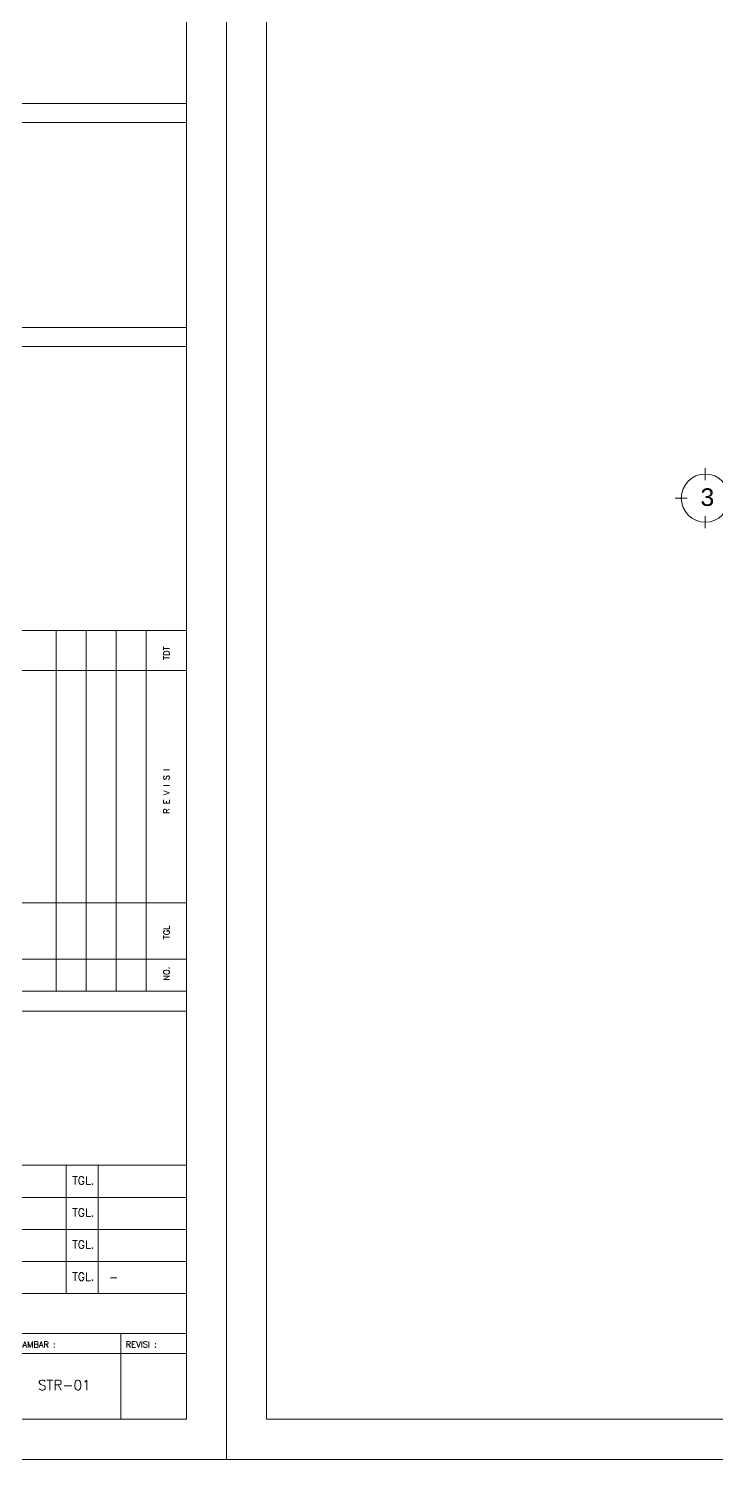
# Model space of a CAD drawing. Header units: millimetres. Extents: x -322387 to 1539330, y -108868 to 282714.
# Drawn here: x -322347.49 to -322338.6, y -108867.52 to -108849 of the extents above; entities that cross this region are included whole.
import ezdxf

# ---------------------------------------------------------------- set-up
doc = ezdxf.new("R2010")
doc.units = ezdxf.units.MM
doc.header["$MEASUREMENT"] = 0
doc.linetypes.add('DASHED2', pattern=[0.375, 0.25, -0.125])
for name, color, linetype, lineweight in [('09-Arsiran', 8, 'Continuous', 5), ('LEGEND', 1, 'DASHED2', 50), ('XR-KOP A3_MOZART$0$A-TXTKOP', 3, 'Continuous', 5), ('XR-KOP A3_MOZART$0$KOP-A1$0$A-GRSKOP', 1, 'Continuous', 5), ('XR-KOP A3_MOZART$0$KOP-A1$0$A-TXTKOP', 3, 'Continuous', 5)]:
    doc.layers.add(name, color=color, linetype=linetype, lineweight=lineweight)
doc.styles.get("Standard").update_dxf_attribs({"font": 'arial.ttf'})
doc.styles.add('XR-KOP A3_MOZART$0$KOP-A1$0$ROMANS', font='romans.shx', dxfattribs={"height": 200})
doc.styles.add('XR-KOP A3_MOZART$0$ROMAND', font='romand.shx', dxfattribs={"height": 2, "bigfont": 'bigfont.shx'})
doc.styles.add('XR-KOP A3_MOZART$0$ROMANS', font='romans.shx', dxfattribs={"height": 200})

# ---------------------------------------------------------------- blocks, each defined once
blk = doc.blocks.new('hsdh')
at = {"layer": 'XR-KOP A3_MOZART$0$KOP-A1$0$A-GRSKOP', "linetype": 'Continuous', "lineweight": 5}
for p, q in [((140385, 71876), (145017, 71876)), ((140385, 71654), (145017, 71654)), ((140385, 69286), (145017, 69286)), ((140385, 69063), (145017, 69063)), ((140385, 65781), (145017, 65781)), ((140385, 65781), (145017, 65781)), ((143511, 61611), (143511, 65781)), ((143859, 61611), (143859, 65781)), ((144206, 61611), (144206, 65781)), ((144554, 61611), (144554, 65781)), ((140385, 65317), (145017, 65317)), ((140385, 62631), (145017, 62631)), ((140385, 61982), (145017, 61982)), ((140385, 61611), (145017, 61611)), ((140385, 61611), (145017, 61611)), ((140385, 61380), (145017, 61380)), ((140385, 59597), (145017, 59597)), ((143627, 59597), (143627, 58115)), ((143998, 59597), (143998, 58115)), ((141774, 59226), (145017, 59226)), ((141774, 58856), (145017, 58856)), ((140385, 58485), (145017, 58485)), ((140385, 58115), (145017, 58115)), ((140385, 57651), (145017, 57651)), ((144258, 57651), (144258, 56660)), ((140385, 57420), (145017, 57420))]:
    blk.add_line(p, q, dxfattribs=at)
at = {"layer": 'XR-KOP A3_MOZART$0$KOP-A1$0$A-GRSKOP', "color": 0, "linetype": 'Continuous', "lineweight": 5}
blk.add_lwpolyline([(145480, 82601), (107945, 82601), (107945, 56197), (145480, 56197)], close=True, dxfattribs=at)
at = {"layer": 'XR-KOP A3_MOZART$0$KOP-A1$0$A-GRSKOP', "color": 5, "linetype": 'Continuous', "lineweight": 5}
blk.add_lwpolyline([(145017, 82138), (108409, 82138), (108409, 56660), (145017, 56660)], close=True, dxfattribs=at)
at = {"layer": 'XR-KOP A3_MOZART$0$A-TXTKOP', "lineweight": 5, "style": 'XR-KOP A3_MOZART$0$ROMANS'}
blk.add_text('-', height=92.6, dxfattribs=at).set_placement((144125, 58258))
at = {"layer": 'XR-KOP A3_MOZART$0$KOP-A1$0$A-TXTKOP', "lineweight": 5, "style": 'XR-KOP A3_MOZART$0$KOP-A1$0$ROMANS'}
for s, height, p in [('TDT', 69.5, (144822, 65440)), ('R E V I S I', 69.49, (144822, 63662)), ('TGL', 69.5, (144822, 62210)), ('NO.', 69.5, (144822, 61732))]:
    blk.add_text(s, height=height, rotation=90, dxfattribs=at).set_placement(p)
for s, height, p in [('TGL.', 92.6, (143699, 59375)), ('TGL.', 92.6, (143699, 59004)), ('TGL.', 92.6, (143699, 58634)), ('TGL.', 92.6, (143699, 58263)), ('KODE GAMBAR :', 69.49, (142767, 57491)), ('REVISI :', 69.5, (144317, 57491))]:
    blk.add_text(s, height=height, dxfattribs=at).set_placement(p)
blk = doc.blocks.new('as1')
at = {"layer": '09-Arsiran'}
for p, q in [((136.128, 155.867), (136.128, 155.712)), ((135.739, 155.478), (135.895, 155.478)), ((136.128, 155.244), (136.128, 155.089))]:
    blk.add_line(p, q, dxfattribs=at)
blk.add_circle((136.128, 155.478), 0.311, dxfattribs=at)
at = {"layer": '09-Arsiran', "color": 2, "insert": (136.066, 155.605), "char_height": 0.228, "attachment_point": 1}
blk.add_mtext_dynamic_manual_height_columns('3', width=0.05426, gutter_width=1.14, heights=[0], dxfattribs=at)

msp = doc.modelspace()

# ---------------------------------------------------------------- block references
msp.add_blockref('as1', (-322474.8697, -109010.5562))
at = {"layer": 'LEGEND', "xscale": 0.00111896417510141, "yscale": 0.00111896417510141, "zscale": 0.00111896417510141}
for p in [(-322507.7199, -108930.3974), (-322465.7199, -108930.3974)]:
    msp.add_blockref('hsdh', p, dxfattribs=at)

# ---------------------------------------------------------------- texts
at = {"layer": 'XR-KOP A3_MOZART$0$A-TXTKOP', "insert": (-322347.37, -108866.4896), "char_height": 0.12959, "attachment_point": 1, "style": 'XR-KOP A3_MOZART$0$ROMAND'}
msp.add_mtext_dynamic_manual_height_columns('STR-01', width=334.351235, gutter_width=75.5301, heights=[0], dxfattribs=at)

doc.saveas('drawing.dxf')
